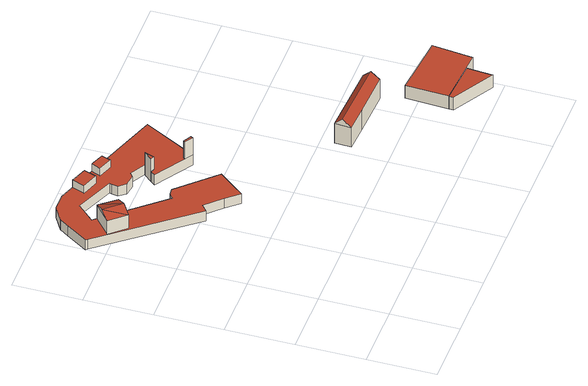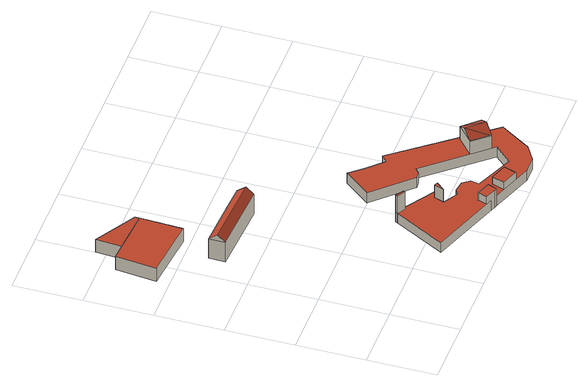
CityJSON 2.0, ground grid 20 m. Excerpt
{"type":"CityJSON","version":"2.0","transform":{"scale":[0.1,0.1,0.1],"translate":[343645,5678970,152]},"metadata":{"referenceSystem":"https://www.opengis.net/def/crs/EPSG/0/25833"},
"CityObjects":{
"building1":{"type":"Building","attributes":{"name":"Schloss Döben","Gemeindeschluessel":14729160,"QualitaetDacherkennung":100,"Geometrietyp2DReferenz":"3000","function":"31001_3031","roofType":"9999"},"children":["building1-1","building1-2","building1-3","building1-4","building1-5","building1-6"]},
"building1-1":{"type":"BuildingPart","attributes":{"Dachtyp_tdc":"tdcLeanToRoof","Dachneigung":0,"QualitaetDacherkennung":100,"Geometrietyp2DReferenz":"3000","roofType":"2100","measuredHeight":5.94},"parents":["building1"],"geometry":[{"type":"MultiSurface","lod":"2","boundaries":[[[0,1,2,3]],[[1,4,5,2]],[[4,6,7,5]],[[6,8,9,7]],[[8,0,3,9]],[[8,6,4,1,0]],[[3,2,5,7,9]]],"semantics":{"surfaces":[{"type":"WallSurface"},{"type":"RoofSurface"},{"type":"GroundSurface"}],"values":[0,0,0,0,0,1,2]}}]},
"building1-2":{"type":"BuildingPart","attributes":{"Dachtyp_tdc":"tdcGableRoof","Dachneigung":21.18,"QualitaetDacherkennung":100,"Geometrietyp2DReferenz":"3000","roofType":"3100","measuredHeight":9.64},"parents":["building1"],"geometry":[{"type":"MultiSurface","lod":"2","boundaries":[[[10,11,12,13]],[[11,14,15,12]],[[14,16,17,15]],[[16,10,13,17]],[[18,16,19]],[[16,18,10]],[[20,21,19]],[[21,22,18,19]],[[10,18,22,11]],[[11,22,21,20,14]],[[14,20,19,16]],[[13,12,15,17]]],"semantics":{"surfaces":[{"type":"WallSurface"},{"type":"RoofSurface"},{"type":"GroundSurface"}],"values":[0,0,0,0,1,1,1,1,0,0,0,2]}}]},
"building1-3":{"type":"BuildingPart","attributes":{"Dachtyp_tdc":"tdcPolyFlatRoof","Dachneigung":0,"QualitaetDacherkennung":100,"Geometrietyp2DReferenz":"3000","roofType":"1000","measuredHeight":3.45},"parents":["building1"],"geometry":[{"type":"MultiSurface","lod":"2","boundaries":[[[23,24,25,26]],[[24,27,28,25]],[[27,29,30,28]],[[29,31,32,30]],[[31,33,34,32]],[[33,35,36,34]],[[35,37,38,36]],[[37,39,40,38]],[[39,41,42,40]],[[41,43,44,42]],[[43,45,46,44]],[[45,47,48,46]],[[47,49,50,48]],[[49,51,52,50]],[[53,54,55,56]],[[54,57,58,55]],[[57,59,60,58]],[[59,61,62,60]],[[61,63,64,62]],[[63,65,66,64]],[[65,67,68,66]],[[67,69,70,68]],[[69,71,72,70]],[[71,73,74,72]],[[73,75,76,74]],[[75,77,78,76]],[[77,79,80,78]],[[79,81,82,80]],[[81,23,26,82]],[[81,79,77,75,73,71,69,67,65,63,61,59,57,54,53,83,51,49,47,45,43,41,39,37,35,33,31,29,27,24,23]],[[26,25,28,30,32,34,36,38,40,42,44,46,48,50,52,84,56,55,58,60,62,64,66,68,70,72,74,76,78,80,82]],[[84,52,51,83]],[[56,84,83,53]]],"semantics":{"surfaces":[{"type":"WallSurface"},{"type":"RoofSurface"},{"type":"GroundSurface"},{"type":"ClosureSurface"}],"values":[0,0,0,0,0,0,0,0,0,0,0,0,0,0,0,0,0,0,0,0,0,0,0,0,0,0,0,0,0,1,2,3,3]}}]},
"building1-4":{"type":"BuildingPart","attributes":{"Dachtyp_tdc":"tdcLeanToRoof","Dachneigung":0,"QualitaetDacherkennung":100,"Geometrietyp2DReferenz":"3000","roofType":"2100","measuredHeight":7.83},"parents":["building1"],"geometry":[{"type":"MultiSurface","lod":"2","boundaries":[[[85,86,55,52,51]],[[86,87,53,56,55]],[[87,86,85,88]],[[84,52,55,56]],[[88,85,51,83]],[[51,52,84,83]],[[83,53,87,88]],[[83,84,56,53]]],"semantics":{"surfaces":[{"type":"WallSurface"},{"type":"RoofSurface"},{"type":"GroundSurface"},{"type":"ClosureSurface"}],"values":[0,0,1,2,0,3,0,3]}}]},
"building1-5":{"type":"BuildingPart","attributes":{"Dachtyp_tdc":"tdcLeanToRoof","Dachneigung":0,"QualitaetDacherkennung":100,"Geometrietyp2DReferenz":"3000","roofType":"2100","measuredHeight":5.94},"parents":["building1"],"geometry":[{"type":"MultiSurface","lod":"2","boundaries":[[[89,90,91,92]],[[90,93,94,91]],[[93,95,96,94]],[[95,89,92,96]],[[95,93,90,89]],[[92,91,94,96]]],"semantics":{"surfaces":[{"type":"WallSurface"},{"type":"RoofSurface"},{"type":"GroundSurface"}],"values":[0,0,0,0,1,2]}}]},
"building1-6":{"type":"BuildingPart","attributes":{"Dachtyp_tdc":"tdcLeanToRoof","Dachneigung":0,"QualitaetDacherkennung":100,"Geometrietyp2DReferenz":"3000","roofType":"2100","measuredHeight":9.44},"parents":["building1"],"geometry":[{"type":"MultiSurface","lod":"2","boundaries":[[[97,98,99,100]],[[98,101,48,99]],[[101,102,103,48]],[[102,97,100,103]],[[102,101,98,97]],[[100,99,48,103]]],"semantics":{"surfaces":[{"type":"WallSurface"},{"type":"RoofSurface"},{"type":"GroundSurface"}],"values":[0,0,0,0,1,2]}}]},
"building2":{"type":"Building","attributes":{"Dachtyp_tdc":"tdcFreeFormRoof","Gemeindeschluessel":14729160,"Dachneigung":39.66,"QualitaetDacherkennung":77,"Geometrietyp2DReferenz":"3000","function":"31001_9998","roofType":"5000","measuredHeight":8.8},"geometry":[{"type":"MultiSurface","lod":"2","boundaries":[[[104,105,106,107]],[[105,108,109,106]],[[108,110,111,109]],[[110,112,113,111]],[[112,104,107,113]],[[104,114,115,108,105]],[[114,112,110,115]],[[110,108,115]],[[104,112,114]],[[107,106,109,111,113]]],"semantics":{"surfaces":[{"type":"WallSurface"},{"type":"RoofSurface"},{"type":"GroundSurface"}],"values":[0,0,0,0,0,1,1,0,0,2]}}]},
"building3":{"type":"Building","attributes":{"Gemeindeschluessel":14729160,"Geometrietyp2DReferenz":"3000","function":"31001_9998","roofType":"9999"},"children":["building3-1","building3-2"]},
"building3-1":{"type":"BuildingPart","attributes":{"Dachtyp_tdc":"tdcPolyFlatRoof","Dachneigung":0,"QualitaetDacherkennung":75,"Geometrietyp2DReferenz":"3000","roofType":"1000","measuredHeight":4.45},"parents":["building3"],"geometry":[{"type":"MultiSurface","lod":"2","boundaries":[[[116,117,118,119]],[[117,120,121,118]],[[120,122,123,121]],[[122,120,117,116]],[[119,118,121,123]],[[119,123,122,116]]],"semantics":{"surfaces":[{"type":"WallSurface"},{"type":"RoofSurface"},{"type":"GroundSurface"},{"type":"ClosureSurface"}],"values":[0,0,0,1,2,3]}}]},
"building3-2":{"type":"BuildingPart","attributes":{"Dachtyp_tdc":"tdcPolyFlatRoof","Dachneigung":0,"QualitaetDacherkennung":82,"Geometrietyp2DReferenz":"3000","roofType":"1000","measuredHeight":4.58},"parents":["building3"],"geometry":[{"type":"MultiSurface","lod":"2","boundaries":[[[124,125,126,127]],[[125,128,116,119,126]],[[129,130,131,123,122]],[[130,124,127,131]],[[130,129,128,125,124]],[[127,126,119,123,131]],[[122,116,128,129]],[[122,123,119,116]]],"semantics":{"surfaces":[{"type":"WallSurface"},{"type":"RoofSurface"},{"type":"GroundSurface"},{"type":"ClosureSurface"}],"values":[0,0,0,0,1,2,0,3]}}]}
},
"vertices":[
[311,890,61],[270,905,61],[270,905,2],[311,890,2],[280,932,61],[280,932,2],[288,930,61],[288,930,2],[321,917,61],[321,917,2],
[44,812,81],[97,858,81],[97,858,2],[44,812,2],[138,810,81],[138,810,2],[86,765,81],[86,765,2],[67,833,98],[108,785,98],[138,810,83],[100,854,83],[97,858,83],
[315,521,36],[283,559,36],[283,559,2],[315,521,2],[237,605,36],[237,605,2],[217,589,36],[217,589,2],[7,853,36],[7,853,2],[2,859,36],[2,859,2],[43,921,36],[43,921,2],[59,947,36],[59,947,2],[60,948,36],[60,948,2],[106,976,36],[106,976,2],[155,976,36],[155,976,2],[512,851,36],[512,851,2],[428,695,36],[428,695,2],[317,767,36],[317,767,2],[328,780,36],[328,780,2],[349,804,36],[348,804,36],[348,804,2],[349,804,2],[349,805,36],[349,805,2],[304,830,36],[304,830,2],[290,821,36],[290,821,2],[258,825,36],[258,825,2],[242,846,36],[242,846,2],[245,864,36],[245,864,2],[247,871,36],[247,871,2],[133,918,36],[133,918,2],[87,870,36],[87,870,2],[241,691,36],[241,691,2],[255,703,36],[255,703,2],[274,705,36],[274,705,2],[377,598,36],[377,598,2],[338,776,36],[338,776,2],
[328,780,80],[348,804,80],[349,804,80],[338,776,80],
[236,906,61],[187,923,61],[187,923,2],[236,906,2],[200,960,61],[200,960,2],[249,943,61],[249,943,2],
[409,715,96],[432,702,96],[432,702,2],[409,715,2],[428,695,96],[406,710,96],[406,710,2],
[787,285,121],[649,291,121],[649,291,54],[787,285,54],[572,295,121],[572,295,54],[574,344,122],[574,344,54],[788,333,122],[788,333,54],[787,310,142],[573,321,142],
[897,76,128],[891,0,128],[891,0,84],[897,76,84],[769,72,128],[769,72,84],[770,85,128],[770,85,84],
[957,193,129],[943,73,129],[943,73,84],[957,193,84],[897,76,129],[770,85,129],[776,210,129],[776,210,84]
]}
